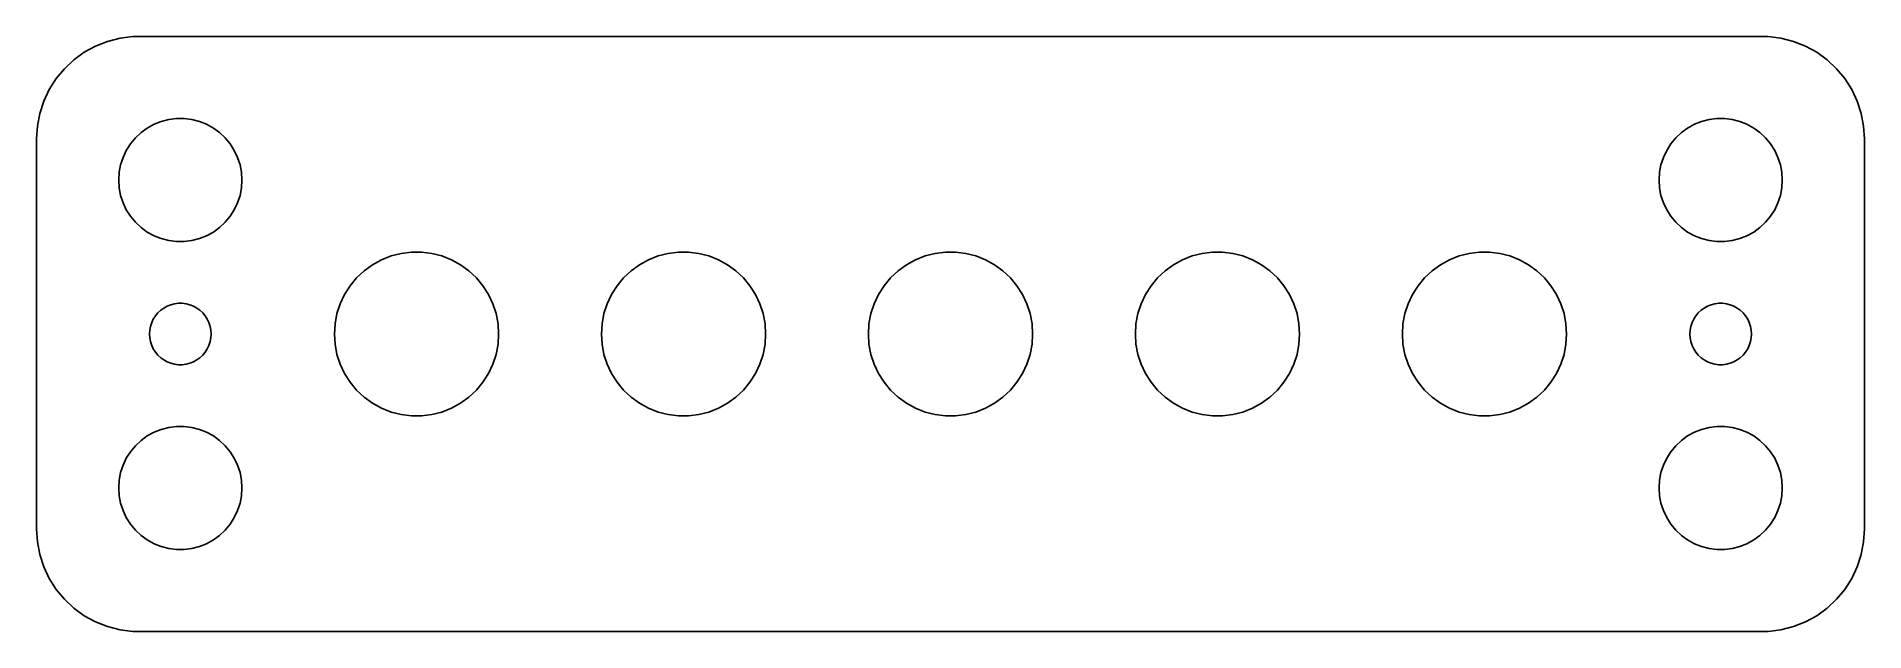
# Model space of a CAD drawing. Header units: metres. Extents: x -44.5 to 44.5, y -14.5 to 14.5.
import ezdxf

# ---------------------------------------------------------------- set-up
doc = ezdxf.new("R2010")
doc.units = ezdxf.units.M

msp = doc.modelspace()

# ---------------------------------------------------------------- linework, layer by layer
for p, q in [((-41.0451, 14.2553), (-41.6289, 14.0241)), ((-40.4369, 14.4114), (-41.0451, 14.2553)), ((-39.8139, 14.4901), (-40.4369, 14.4114)), ((39.8139, 14.4901), (-39.8139, 14.4901)), ((40.4369, 14.4114), (39.8139, 14.4901)), ((41.0451, 14.2553), (40.4369, 14.4114)), ((41.6289, 14.0241), (41.0451, 14.2553)), ((-42.6871, 13.3526), (-43.1448, 12.9227)), ((-42.1791, 13.7216), (-42.6871, 13.3526)), ((-41.6289, 14.0241), (-42.1791, 13.7216)), ((42.1791, 13.7216), (41.6289, 14.0241)), ((42.6871, 13.3526), (42.1791, 13.7216)), ((43.1448, 12.9227), (42.6871, 13.3526)), ((-43.1448, 12.9227), (-43.5451, 12.4389)), ((43.5451, 12.4389), (43.1448, 12.9227)), ((-43.8815, 11.9088), (-44.1489, 11.3406)), ((-43.5451, 12.4389), (-43.8815, 11.9088)), ((43.8815, 11.9088), (43.5451, 12.4389)), ((44.1489, 11.3406), (43.8815, 11.9088)), ((-44.3429, 10.7434), (-44.4606, 10.1267)), ((-44.1489, 11.3406), (-44.3429, 10.7434)), ((44.3429, 10.7434), (44.1489, 11.3406)), ((44.4606, 10.1267), (44.3429, 10.7434)), ((-44.4606, 10.1267), (-44.5, 9.5)), ((-39.6869, 9.55363), (-39.4123, 9.81154)), ((-39.4123, 9.81154), (-39.1075, 10.033)), ((-39.1075, 10.033), (-38.7773, 10.2145)), ((-38.7773, 10.2145), (-38.427, 10.3532)), ((-38.427, 10.3532), (-38.0621, 10.4469)), ((-38.0621, 10.4469), (-37.6884, 10.4941)), ((-37.6884, 10.4941), (-37.3116, 10.4941)), ((-37.3116, 10.4941), (-36.9379, 10.4469)), ((-36.9379, 10.4469), (-36.5729, 10.3532)), ((-36.5729, 10.3532), (-36.2227, 10.2145)), ((-36.2227, 10.2145), (-35.8925, 10.033)), ((-35.8925, 10.033), (-35.5877, 9.81154)), ((-35.5877, 9.81154), (-35.3131, 9.55363)), ((35.3131, 9.55363), (35.5877, 9.81154)), ((35.5877, 9.81154), (35.8925, 10.033)), ((35.8925, 10.033), (36.2227, 10.2145)), ((36.2227, 10.2145), (36.5729, 10.3532)), ((36.5729, 10.3532), (36.9379, 10.4469)), ((36.9379, 10.4469), (37.3116, 10.4941)), ((37.3116, 10.4941), (37.6884, 10.4941)), ((37.6884, 10.4941), (38.0621, 10.4469)), ((38.0621, 10.4469), (38.427, 10.3532)), ((38.427, 10.3532), (38.7773, 10.2145)), ((38.7773, 10.2145), (39.1075, 10.033)), ((39.1075, 10.033), (39.4123, 9.81154)), ((39.4123, 9.81154), (39.6869, 9.55363)), ((44.5, 9.5), (44.4606, 10.1267)), ((-44.5, 9.5), (-44.5, -9.5)), ((-40.2893, 8.60437), (-40.1289, 8.94525)), ((-40.1289, 8.94525), (-39.927, 9.26335)), ((-39.927, 9.26335), (-39.6869, 9.55363)), ((-35.3131, 9.55363), (-35.0729, 9.26335)), ((-35.0729, 9.26335), (-34.8711, 8.94525)), ((-34.8711, 8.94525), (-34.7107, 8.60437)), ((34.7107, 8.60437), (34.8711, 8.94525)), ((34.8711, 8.94525), (35.0729, 9.26335)), ((35.0729, 9.26335), (35.3131, 9.55363)), ((39.6869, 9.55363), (39.927, 9.26335)), ((39.927, 9.26335), (40.1289, 8.94525)), ((40.1289, 8.94525), (40.2893, 8.60437)), ((44.5, -9.5), (44.5, 9.5)), ((-40.4763, 7.87599), (-40.4057, 8.24606)), ((-40.4057, 8.24606), (-40.2893, 8.60437)), ((-34.7107, 8.60437), (-34.5942, 8.24606)), ((-34.5942, 8.24606), (-34.5237, 7.87599)), ((34.5237, 7.87599), (34.5942, 8.24606)), ((34.5942, 8.24606), (34.7107, 8.60437)), ((40.2893, 8.60437), (40.4057, 8.24606)), ((40.4057, 8.24606), (40.4763, 7.87599)), ((-40.5, 7.5), (-40.4763, 7.87599)), ((-40.4763, 7.12399), (-40.5, 7.5)), ((-40.4057, 6.75392), (-40.4763, 7.12399)), ((-34.5237, 7.12399), (-34.5942, 6.75392)), ((-34.5237, 7.87599), (-34.5, 7.5)), ((-34.5, 7.5), (-34.5237, 7.12399)), ((34.5, 7.5), (34.5237, 7.87599)), ((34.5237, 7.12399), (34.5, 7.5)), ((34.5942, 6.75392), (34.5237, 7.12399)), ((40.4763, 7.12399), (40.4057, 6.75392)), ((40.4763, 7.87599), (40.5, 7.5)), ((40.5, 7.5), (40.4763, 7.12399)), ((-40.2893, 6.39561), (-40.4057, 6.75392)), ((-40.1289, 6.05473), (-40.2893, 6.39561)), ((-34.7107, 6.39561), (-34.8711, 6.05473)), ((-34.5942, 6.75392), (-34.7107, 6.39561)), ((34.7107, 6.39561), (34.5942, 6.75392)), ((34.8711, 6.05473), (34.7107, 6.39561)), ((40.2893, 6.39561), (40.1289, 6.05473)), ((40.4057, 6.75392), (40.2893, 6.39561)), ((-39.927, 5.73663), (-40.1289, 6.05473)), ((-39.6869, 5.44635), (-39.927, 5.73663)), ((-39.4123, 5.18845), (-39.6869, 5.44635)), ((-35.3131, 5.44635), (-35.5877, 5.18845)), ((-35.0729, 5.73663), (-35.3131, 5.44635)), ((-34.8711, 6.05473), (-35.0729, 5.73663)), ((35.0729, 5.73663), (34.8711, 6.05473)), ((35.3131, 5.44635), (35.0729, 5.73663)), ((35.5877, 5.18845), (35.3131, 5.44635)), ((39.6869, 5.44635), (39.4123, 5.18845)), ((39.927, 5.73663), (39.6869, 5.44635)), ((40.1289, 6.05473), (39.927, 5.73663)), ((-39.1075, 4.96701), (-39.4123, 5.18845)), ((-38.7773, 4.78551), (-39.1075, 4.96701)), ((-38.427, 4.64682), (-38.7773, 4.78551)), ((-38.0621, 4.55313), (-38.427, 4.64682)), ((-37.6884, 4.50591), (-38.0621, 4.55313)), ((-37.3116, 4.50591), (-37.6884, 4.50591)), ((-36.9379, 4.55313), (-37.3116, 4.50591)), ((-36.5729, 4.64682), (-36.9379, 4.55313)), ((-36.2227, 4.78551), (-36.5729, 4.64682)), ((-35.8925, 4.96701), (-36.2227, 4.78551)), ((-35.5877, 5.18845), (-35.8925, 4.96701)), ((35.8925, 4.96701), (35.5877, 5.18845)), ((36.2227, 4.78551), (35.8925, 4.96701)), ((36.5729, 4.64682), (36.2227, 4.78551)), ((36.9379, 4.55313), (36.5729, 4.64682)), ((37.3116, 4.50591), (36.9379, 4.55313)), ((37.6884, 4.50591), (37.3116, 4.50591)), ((38.0621, 4.55313), (37.6884, 4.50591)), ((38.427, 4.64682), (38.0621, 4.55313)), ((38.7773, 4.78551), (38.427, 4.64682)), ((39.1075, 4.96701), (38.7773, 4.78551)), ((39.4123, 5.18845), (39.1075, 4.96701)), ((-28.1433, 3.3773), (-27.7031, 3.61929)), ((-27.7031, 3.61929), (-27.2361, 3.80421)), ((-27.2361, 3.80421), (-26.7495, 3.92914)), ((-26.7495, 3.92914), (-26.2512, 3.9921)), ((-26.2512, 3.9921), (-25.7488, 3.9921)), ((-25.7488, 3.9921), (-25.2505, 3.92914)), ((-25.2505, 3.92914), (-24.7639, 3.80421)), ((-24.7639, 3.80421), (-24.2969, 3.61929)), ((-24.2969, 3.61929), (-23.8567, 3.3773)), ((-15.1433, 3.3773), (-14.7031, 3.61929)), ((-14.7031, 3.61929), (-14.2361, 3.80421)), ((-14.2361, 3.80421), (-13.7495, 3.92914)), ((-13.7495, 3.92914), (-13.2512, 3.9921)), ((-13.2512, 3.9921), (-12.7488, 3.9921)), ((-12.7488, 3.9921), (-12.2505, 3.92914)), ((-12.2505, 3.92914), (-11.7639, 3.80421)), ((-11.7639, 3.80421), (-11.2969, 3.61929)), ((-11.2969, 3.61929), (-10.8567, 3.3773)), ((-2.1433, 3.3773), (-1.70311, 3.61929)), ((-1.70311, 3.61929), (-1.23605, 3.80421)), ((-1.23605, 3.80421), (-0.749512, 3.92914)), ((-0.749512, 3.92914), (-0.25116, 3.9921)), ((-0.25116, 3.9921), (0.25116, 3.9921)), ((0.25116, 3.9921), (0.749512, 3.92914)), ((0.749512, 3.92914), (1.23605, 3.80421)), ((1.23605, 3.80421), (1.70311, 3.61929)), ((1.70311, 3.61929), (2.1433, 3.3773)), ((10.8567, 3.3773), (11.2969, 3.61929)), ((11.2969, 3.61929), (11.7639, 3.80421)), ((11.7639, 3.80421), (12.2505, 3.92914)), ((12.2505, 3.92914), (12.7488, 3.9921)), ((12.7488, 3.9921), (13.2512, 3.9921)), ((13.2512, 3.9921), (13.7495, 3.92914)), ((13.7495, 3.92914), (14.2361, 3.80421)), ((14.2361, 3.80421), (14.7031, 3.61929)), ((14.7031, 3.61929), (15.1433, 3.3773)), ((23.8567, 3.3773), (24.2969, 3.61929)), ((24.2969, 3.61929), (24.7639, 3.80421)), ((24.7639, 3.80421), (25.2505, 3.92914)), ((25.2505, 3.92914), (25.7488, 3.9921)), ((25.7488, 3.9921), (26.2512, 3.9921)), ((26.2512, 3.9921), (26.7495, 3.92914)), ((26.7495, 3.92914), (27.2361, 3.80421)), ((27.2361, 3.80421), (27.7031, 3.61929)), ((27.7031, 3.61929), (28.1433, 3.3773)), ((-29.2361, 2.35114), (-28.9159, 2.73817)), ((-28.9159, 2.73817), (-28.5497, 3.08205)), ((-28.5497, 3.08205), (-28.1433, 3.3773)), ((-23.8567, 3.3773), (-23.4503, 3.08205)), ((-23.4503, 3.08205), (-23.0841, 2.73817)), ((-23.0841, 2.73817), (-22.7639, 2.35114)), ((-16.2361, 2.35114), (-15.9159, 2.73817)), ((-15.9159, 2.73817), (-15.5497, 3.08205)), ((-15.5497, 3.08205), (-15.1433, 3.3773)), ((-10.8567, 3.3773), (-10.4503, 3.08205)), ((-10.4503, 3.08205), (-10.0841, 2.73817)), ((-10.0841, 2.73817), (-9.76393, 2.35114)), ((-3.23605, 2.35114), (-2.91586, 2.73817)), ((-2.91586, 2.73817), (-2.54968, 3.08205)), ((-2.54968, 3.08205), (-2.1433, 3.3773)), ((2.1433, 3.3773), (2.54968, 3.08205)), ((2.54968, 3.08205), (2.91586, 2.73817)), ((2.91586, 2.73817), (3.23605, 2.35114)), ((9.76393, 2.35114), (10.0841, 2.73817)), ((10.0841, 2.73817), (10.4503, 3.08205)), ((10.4503, 3.08205), (10.8567, 3.3773)), ((15.1433, 3.3773), (15.5497, 3.08205)), ((15.5497, 3.08205), (15.9159, 2.73817)), ((15.9159, 2.73817), (16.2361, 2.35114)), ((22.7639, 2.35114), (23.0841, 2.73817)), ((23.0841, 2.73817), (23.4503, 3.08205)), ((23.4503, 3.08205), (23.8567, 3.3773)), ((28.1433, 3.3773), (28.5497, 3.08205)), ((28.5497, 3.08205), (28.9159, 2.73817)), ((28.9159, 2.73817), (29.2361, 2.35114)), ((-29.7191, 1.47249), (-29.5052, 1.927)), ((-29.5052, 1.927), (-29.2361, 2.35114)), ((-22.7639, 2.35114), (-22.4948, 1.927)), ((-22.4948, 1.927), (-22.2809, 1.47249)), ((-16.7191, 1.47249), (-16.5052, 1.927)), ((-16.5052, 1.927), (-16.2361, 2.35114)), ((-9.76393, 2.35114), (-9.49477, 1.927)), ((-9.49477, 1.927), (-9.28088, 1.47249)), ((-3.7191, 1.47249), (-3.50522, 1.927)), ((-3.50522, 1.927), (-3.23605, 2.35114)), ((3.23605, 2.35114), (3.50522, 1.927)), ((3.50522, 1.927), (3.7191, 1.47249)), ((9.28088, 1.47249), (9.49477, 1.927)), ((9.49477, 1.927), (9.76393, 2.35114)), ((16.2361, 2.35114), (16.5052, 1.927)), ((16.5052, 1.927), (16.7191, 1.47249)), ((22.2809, 1.47249), (22.4948, 1.927)), ((22.4948, 1.927), (22.7639, 2.35114)), ((29.2361, 2.35114), (29.5052, 1.927)), ((29.5052, 1.927), (29.7191, 1.47249)), ((-38.7135, 0.881668), (-38.5934, 1.02681)), ((-38.5934, 1.02681), (-38.4561, 1.15576)), ((-38.4561, 1.15576), (-38.3037, 1.26648)), ((-38.3037, 1.26648), (-38.1387, 1.35724)), ((-38.1387, 1.35724), (-37.9635, 1.42657)), ((-37.9635, 1.42657), (-37.7811, 1.47342)), ((-37.7811, 1.47342), (-37.5942, 1.49704)), ((-37.5942, 1.49704), (-37.4058, 1.49704)), ((-37.4058, 1.49704), (-37.2189, 1.47342)), ((-37.2189, 1.47342), (-37.0365, 1.42657)), ((-37.0365, 1.42657), (-36.8613, 1.35724)), ((-36.8613, 1.35724), (-36.6963, 1.26648)), ((-36.6963, 1.26648), (-36.5439, 1.15576)), ((-36.5439, 1.15576), (-36.4065, 1.02681)), ((-36.4065, 1.02681), (-36.2865, 0.881668)), ((-29.9684, 0.501328), (-29.8743, 0.994751)), ((-29.8743, 0.994751), (-29.7191, 1.47249)), ((-22.2809, 1.47249), (-22.1257, 0.994751)), ((-22.1257, 0.994751), (-22.0315, 0.501328)), ((-16.9684, 0.501328), (-16.8743, 0.994751)), ((-16.8743, 0.994751), (-16.7191, 1.47249)), ((-9.28088, 1.47249), (-9.12566, 0.994751)), ((-9.12566, 0.994751), (-9.03154, 0.501328)), ((-3.96844, 0.501328), (-3.87433, 0.994751)), ((-3.87433, 0.994751), (-3.7191, 1.47249)), ((3.7191, 1.47249), (3.87433, 0.994751)), ((3.87433, 0.994751), (3.96844, 0.501328)), ((9.03154, 0.501328), (9.12566, 0.994751)), ((9.12566, 0.994751), (9.28088, 1.47249)), ((16.7191, 1.47249), (16.8743, 0.994751)), ((16.8743, 0.994751), (16.9684, 0.501328)), ((22.0315, 0.501328), (22.1257, 0.994751)), ((22.1257, 0.994751), (22.2809, 1.47249)), ((29.7191, 1.47249), (29.8743, 0.994751)), ((29.8743, 0.994751), (29.9684, 0.501328)), ((36.2865, 0.881668), (36.4065, 1.02681)), ((36.4065, 1.02681), (36.5439, 1.15576)), ((36.5439, 1.15576), (36.6963, 1.26648)), ((36.6963, 1.26648), (36.8613, 1.35724)), ((36.8613, 1.35724), (37.0365, 1.42657)), ((37.0365, 1.42657), (37.2189, 1.47342)), ((37.2189, 1.47342), (37.4058, 1.49704)), ((37.4058, 1.49704), (37.5942, 1.49704)), ((37.5942, 1.49704), (37.7811, 1.47342)), ((37.7811, 1.47342), (37.9635, 1.42657)), ((37.9635, 1.42657), (38.1387, 1.35724)), ((38.1387, 1.35724), (38.3037, 1.26648)), ((38.3037, 1.26648), (38.4561, 1.15576)), ((38.4561, 1.15576), (38.5934, 1.02681)), ((38.5934, 1.02681), (38.7135, 0.881668)), ((-39, 0), (-38.9882, 0.187988)), ((-38.9882, -0.187988), (-39, 0)), ((-38.9882, 0.187988), (-38.9529, 0.373032)), ((-38.9529, 0.373032), (-38.8947, 0.552185)), ((-38.8947, 0.552185), (-38.8145, 0.722626)), ((-38.8145, 0.722626), (-38.7135, 0.881668)), ((-36.2865, 0.881668), (-36.1855, 0.722626)), ((-36.1855, 0.722626), (-36.1053, 0.552185)), ((-36.1053, 0.552185), (-36.0471, 0.373032)), ((-36.0471, 0.373032), (-36.0118, 0.187988)), ((-36.0118, 0.187988), (-36, 0)), ((-36, 0), (-36.0118, -0.187988)), ((-30, 0), (-29.9684, 0.501328)), ((-29.9684, -0.501328), (-30, 0)), ((-22.0315, 0.501328), (-22, 0)), ((-22, 0), (-22.0315, -0.501328)), ((-17, 0), (-16.9684, 0.501328)), ((-16.9684, -0.501328), (-17, 0)), ((-9.03154, 0.501328), (-9, 0)), ((-9, 0), (-9.03154, -0.501328)), ((-4, 0), (-3.96844, 0.501328)), ((-3.96844, -0.501328), (-4, 0)), ((3.96844, 0.501328), (4, 0)), ((4, 0), (3.96844, -0.501328)), ((9, 0), (9.03154, 0.501328)), ((9.03154, -0.501328), (9, 0)), ((16.9684, 0.501328), (17, 0)), ((17, 0), (16.9684, -0.501328)), ((22, 0), (22.0315, 0.501328)), ((22.0315, -0.501328), (22, 0)), ((29.9684, 0.501328), (30, 0)), ((30, 0), (29.9684, -0.501328)), ((36, 0), (36.0118, 0.187988)), ((36.0118, -0.187988), (36, 0)), ((36.0118, 0.187988), (36.0471, 0.373032)), ((36.0471, 0.373032), (36.1053, 0.552185)), ((36.1053, 0.552185), (36.1855, 0.722626)), ((36.1855, 0.722626), (36.2865, 0.881668)), ((38.7135, 0.881668), (38.8145, 0.722626)), ((38.8145, 0.722626), (38.8947, 0.552185)), ((38.8947, 0.552185), (38.9529, 0.373032)), ((38.9529, 0.373032), (38.9882, 0.187988)), ((38.9882, 0.187988), (39, 0)), ((39, 0), (38.9882, -0.187988)), ((-38.9529, -0.373032), (-38.9882, -0.187988)), ((-38.8947, -0.552185), (-38.9529, -0.373032)), ((-38.8145, -0.722626), (-38.8947, -0.552185)), ((-38.7135, -0.881668), (-38.8145, -0.722626)), ((-38.5934, -1.02681), (-38.7135, -0.881668)), ((-36.2865, -0.881668), (-36.4065, -1.02681)), ((-36.1855, -0.722626), (-36.2865, -0.881668)), ((-36.1053, -0.552185), (-36.1855, -0.722626)), ((-36.0471, -0.373032), (-36.1053, -0.552185)), ((-36.0118, -0.187988), (-36.0471, -0.373032)), ((-29.8743, -0.994751), (-29.9684, -0.501328)), ((-22.0315, -0.501328), (-22.1257, -0.994751)), ((-16.8743, -0.994751), (-16.9684, -0.501328)), ((-9.03154, -0.501328), (-9.12566, -0.994751)), ((-3.87433, -0.994751), (-3.96844, -0.501328)), ((3.96844, -0.501328), (3.87433, -0.994751)), ((9.12566, -0.994751), (9.03154, -0.501328)), ((16.9684, -0.501328), (16.8743, -0.994751)), ((22.1257, -0.994751), (22.0315, -0.501328)), ((29.9684, -0.501328), (29.8743, -0.994751)), ((36.0471, -0.373032), (36.0118, -0.187988)), ((36.1053, -0.552185), (36.0471, -0.373032)), ((36.1855, -0.722626), (36.1053, -0.552185)), ((36.2865, -0.881668), (36.1855, -0.722626)), ((36.4065, -1.02681), (36.2865, -0.881668)), ((38.7135, -0.881668), (38.5934, -1.02681)), ((38.8145, -0.722626), (38.7135, -0.881668)), ((38.8947, -0.552185), (38.8145, -0.722626)), ((38.9529, -0.373032), (38.8947, -0.552185)), ((38.9882, -0.187988), (38.9529, -0.373032)), ((-38.4561, -1.15576), (-38.5934, -1.02681)), ((-38.3037, -1.26648), (-38.4561, -1.15576)), ((-38.1387, -1.35724), (-38.3037, -1.26648)), ((-37.9635, -1.42657), (-38.1387, -1.35724)), ((-37.7811, -1.47342), (-37.9635, -1.42657)), ((-37.5942, -1.49704), (-37.7811, -1.47342)), ((-37.4058, -1.49704), (-37.5942, -1.49704)), ((-37.2189, -1.47342), (-37.4058, -1.49704)), ((-37.0365, -1.42657), (-37.2189, -1.47342)), ((-36.8613, -1.35724), (-37.0365, -1.42657)), ((-36.6963, -1.26648), (-36.8613, -1.35724)), ((-36.5439, -1.15576), (-36.6963, -1.26648)), ((-36.4065, -1.02681), (-36.5439, -1.15576)), ((-29.7191, -1.47249), (-29.8743, -0.994751)), ((-29.5052, -1.927), (-29.7191, -1.47249)), ((-22.2809, -1.47249), (-22.4948, -1.927)), ((-22.1257, -0.994751), (-22.2809, -1.47249)), ((-16.7191, -1.47249), (-16.8743, -0.994751)), ((-16.5052, -1.927), (-16.7191, -1.47249)), ((-9.28088, -1.47249), (-9.49477, -1.927)), ((-9.12566, -0.994751), (-9.28088, -1.47249)), ((-3.7191, -1.47249), (-3.87433, -0.994751)), ((-3.50522, -1.927), (-3.7191, -1.47249)), ((3.7191, -1.47249), (3.50522, -1.927)), ((3.87433, -0.994751), (3.7191, -1.47249)), ((9.28088, -1.47249), (9.12566, -0.994751)), ((9.49477, -1.927), (9.28088, -1.47249)), ((16.7191, -1.47249), (16.5052, -1.927)), ((16.8743, -0.994751), (16.7191, -1.47249)), ((22.2809, -1.47249), (22.1257, -0.994751)), ((22.4948, -1.927), (22.2809, -1.47249)), ((29.7191, -1.47249), (29.5052, -1.927)), ((29.8743, -0.994751), (29.7191, -1.47249)), ((36.5439, -1.15576), (36.4065, -1.02681)), ((36.6963, -1.26648), (36.5439, -1.15576)), ((36.8613, -1.35724), (36.6963, -1.26648)), ((37.0365, -1.42657), (36.8613, -1.35724)), ((37.2189, -1.47342), (37.0365, -1.42657)), ((37.4058, -1.49704), (37.2189, -1.47342)), ((37.5942, -1.49704), (37.4058, -1.49704)), ((37.7811, -1.47342), (37.5942, -1.49704)), ((37.9635, -1.42657), (37.7811, -1.47342)), ((38.1387, -1.35724), (37.9635, -1.42657)), ((38.3037, -1.26648), (38.1387, -1.35724)), ((38.4561, -1.15576), (38.3037, -1.26648)), ((38.5934, -1.02681), (38.4561, -1.15576)), ((-29.2361, -2.35114), (-29.5052, -1.927)), ((-28.9159, -2.73817), (-29.2361, -2.35114)), ((-22.7639, -2.35114), (-23.0841, -2.73817)), ((-22.4948, -1.927), (-22.7639, -2.35114)), ((-16.2361, -2.35114), (-16.5052, -1.927)), ((-15.9159, -2.73817), (-16.2361, -2.35114)), ((-9.76393, -2.35114), (-10.0841, -2.73817)), ((-9.49477, -1.927), (-9.76393, -2.35114)), ((-3.23605, -2.35114), (-3.50522, -1.927)), ((-2.91586, -2.73817), (-3.23605, -2.35114)), ((3.23605, -2.35114), (2.91586, -2.73817)), ((3.50522, -1.927), (3.23605, -2.35114)), ((9.76393, -2.35114), (9.49477, -1.927)), ((10.0841, -2.73817), (9.76393, -2.35114)), ((16.2361, -2.35114), (15.9159, -2.73817)), ((16.5052, -1.927), (16.2361, -2.35114)), ((22.7639, -2.35114), (22.4948, -1.927)), ((23.0841, -2.73817), (22.7639, -2.35114)), ((29.2361, -2.35114), (28.9159, -2.73817)), ((29.5052, -1.927), (29.2361, -2.35114)), ((-28.5497, -3.08205), (-28.9159, -2.73817)), ((-28.1433, -3.3773), (-28.5497, -3.08205)), ((-27.7031, -3.61929), (-28.1433, -3.3773)), ((-23.8567, -3.3773), (-24.2969, -3.61929)), ((-23.4503, -3.08205), (-23.8567, -3.3773)), ((-23.0841, -2.73817), (-23.4503, -3.08205)), ((-15.5497, -3.08205), (-15.9159, -2.73817)), ((-15.1433, -3.3773), (-15.5497, -3.08205)), ((-14.7031, -3.61929), (-15.1433, -3.3773)), ((-10.8567, -3.3773), (-11.2969, -3.61929)), ((-10.4503, -3.08205), (-10.8567, -3.3773)), ((-10.0841, -2.73817), (-10.4503, -3.08205)), ((-2.54968, -3.08205), (-2.91586, -2.73817)), ((-2.1433, -3.3773), (-2.54968, -3.08205)), ((-1.70311, -3.61929), (-2.1433, -3.3773)), ((2.1433, -3.3773), (1.70311, -3.61929)), ((2.54968, -3.08205), (2.1433, -3.3773)), ((2.91586, -2.73817), (2.54968, -3.08205)), ((10.4503, -3.08205), (10.0841, -2.73817)), ((10.8567, -3.3773), (10.4503, -3.08205)), ((11.2969, -3.61929), (10.8567, -3.3773)), ((15.1433, -3.3773), (14.7031, -3.61929)), ((15.5497, -3.08205), (15.1433, -3.3773)), ((15.9159, -2.73817), (15.5497, -3.08205)), ((23.4503, -3.08205), (23.0841, -2.73817)), ((23.8567, -3.3773), (23.4503, -3.08205)), ((24.2969, -3.61929), (23.8567, -3.3773)), ((28.1433, -3.3773), (27.7031, -3.61929)), ((28.5497, -3.08205), (28.1433, -3.3773)), ((28.9159, -2.73817), (28.5497, -3.08205)), ((-27.2361, -3.80421), (-27.7031, -3.61929)), ((-26.7495, -3.92914), (-27.2361, -3.80421)), ((-26.2512, -3.9921), (-26.7495, -3.92914)), ((-25.7488, -3.9921), (-26.2512, -3.9921)), ((-25.2505, -3.92914), (-25.7488, -3.9921)), ((-24.7639, -3.80421), (-25.2505, -3.92914)), ((-24.2969, -3.61929), (-24.7639, -3.80421)), ((-14.2361, -3.80421), (-14.7031, -3.61929)), ((-13.7495, -3.92914), (-14.2361, -3.80421)), ((-13.2512, -3.9921), (-13.7495, -3.92914)), ((-12.7488, -3.9921), (-13.2512, -3.9921)), ((-12.2505, -3.92914), (-12.7488, -3.9921)), ((-11.7639, -3.80421), (-12.2505, -3.92914)), ((-11.2969, -3.61929), (-11.7639, -3.80421)), ((-1.23605, -3.80421), (-1.70311, -3.61929)), ((-0.749512, -3.92914), (-1.23605, -3.80421)), ((-0.25116, -3.9921), (-0.749512, -3.92914)), ((0.25116, -3.9921), (-0.25116, -3.9921)), ((0.749512, -3.92914), (0.25116, -3.9921)), ((1.23605, -3.80421), (0.749512, -3.92914)), ((1.70311, -3.61929), (1.23605, -3.80421)), ((11.7639, -3.80421), (11.2969, -3.61929)), ((12.2505, -3.92914), (11.7639, -3.80421)), ((12.7488, -3.9921), (12.2505, -3.92914)), ((13.2512, -3.9921), (12.7488, -3.9921)), ((13.7495, -3.92914), (13.2512, -3.9921)), ((14.2361, -3.80421), (13.7495, -3.92914)), ((14.7031, -3.61929), (14.2361, -3.80421)), ((24.7639, -3.80421), (24.2969, -3.61929)), ((25.2505, -3.92914), (24.7639, -3.80421)), ((25.7488, -3.9921), (25.2505, -3.92914)), ((26.2512, -3.9921), (25.7488, -3.9921)), ((26.7495, -3.92914), (26.2512, -3.9921)), ((27.2361, -3.80421), (26.7495, -3.92914)), ((27.7031, -3.61929), (27.2361, -3.80421)), ((-39.6869, -5.44635), (-39.4123, -5.18845)), ((-39.4123, -5.18845), (-39.1075, -4.96701)), ((-39.1075, -4.96701), (-38.7773, -4.78551)), ((-38.7773, -4.78551), (-38.427, -4.64682)), ((-38.427, -4.64682), (-38.0621, -4.55313)), ((-38.0621, -4.55313), (-37.6884, -4.50591)), ((-37.6884, -4.50591), (-37.3116, -4.50591)), ((-37.3116, -4.50591), (-36.9379, -4.55313)), ((-36.9379, -4.55313), (-36.5729, -4.64682)), ((-36.5729, -4.64682), (-36.2227, -4.78551)), ((-36.2227, -4.78551), (-35.8925, -4.96701)), ((-35.8925, -4.96701), (-35.5877, -5.18845)), ((-35.5877, -5.18845), (-35.3131, -5.44635)), ((35.3131, -5.44635), (35.5877, -5.18845)), ((35.5877, -5.18845), (35.8925, -4.96701)), ((35.8925, -4.96701), (36.2227, -4.78551)), ((36.2227, -4.78551), (36.5729, -4.64682)), ((36.5729, -4.64682), (36.9379, -4.55313)), ((36.9379, -4.55313), (37.3116, -4.50591)), ((37.3116, -4.50591), (37.6884, -4.50591)), ((37.6884, -4.50591), (38.0621, -4.55313)), ((38.0621, -4.55313), (38.427, -4.64682)), ((38.427, -4.64682), (38.7773, -4.78551)), ((38.7773, -4.78551), (39.1075, -4.96701)), ((39.1075, -4.96701), (39.4123, -5.18845)), ((39.4123, -5.18845), (39.6869, -5.44635)), ((-40.2893, -6.39561), (-40.1289, -6.05473)), ((-40.1289, -6.05473), (-39.927, -5.73663)), ((-39.927, -5.73663), (-39.6869, -5.44635)), ((-35.3131, -5.44635), (-35.0729, -5.73663)), ((-35.0729, -5.73663), (-34.8711, -6.05473)), ((-34.8711, -6.05473), (-34.7107, -6.39561)), ((34.7107, -6.39561), (34.8711, -6.05473)), ((34.8711, -6.05473), (35.0729, -5.73663)), ((35.0729, -5.73663), (35.3131, -5.44635)), ((39.6869, -5.44635), (39.927, -5.73663)), ((39.927, -5.73663), (40.1289, -6.05473)), ((40.1289, -6.05473), (40.2893, -6.39561)), ((-40.4763, -7.12399), (-40.4057, -6.75392)), ((-40.4057, -6.75392), (-40.2893, -6.39561)), ((-34.7107, -6.39561), (-34.5942, -6.75392)), ((-34.5942, -6.75392), (-34.5237, -7.12399)), ((34.5237, -7.12399), (34.5942, -6.75392)), ((34.5942, -6.75392), (34.7107, -6.39561)), ((40.2893, -6.39561), (40.4057, -6.75392)), ((40.4057, -6.75392), (40.4763, -7.12399)), ((-40.5, -7.5), (-40.4763, -7.12399)), ((-40.4763, -7.87599), (-40.5, -7.5)), ((-40.4057, -8.24606), (-40.4763, -7.87599)), ((-34.5237, -7.87599), (-34.5942, -8.24606)), ((-34.5237, -7.12399), (-34.5, -7.5)), ((-34.5, -7.5), (-34.5237, -7.87599)), ((34.5, -7.5), (34.5237, -7.12399)), ((34.5237, -7.87599), (34.5, -7.5)), ((34.5942, -8.24606), (34.5237, -7.87599)), ((40.4763, -7.87599), (40.4057, -8.24606)), ((40.4763, -7.12399), (40.5, -7.5)), ((40.5, -7.5), (40.4763, -7.87599)), ((-40.2893, -8.60437), (-40.4057, -8.24606)), ((-40.1289, -8.94525), (-40.2893, -8.60437)), ((-34.7107, -8.60437), (-34.8711, -8.94525)), ((-34.5942, -8.24606), (-34.7107, -8.60437)), ((34.7107, -8.60437), (34.5942, -8.24606)), ((34.8711, -8.94525), (34.7107, -8.60437)), ((40.2893, -8.60437), (40.1289, -8.94525)), ((40.4057, -8.24606), (40.2893, -8.60437)), ((-44.5, -9.5), (-44.4606, -10.1267)), ((-39.927, -9.26335), (-40.1289, -8.94525)), ((-39.6869, -9.55363), (-39.927, -9.26335)), ((-39.4123, -9.81154), (-39.6869, -9.55363)), ((-35.3131, -9.55363), (-35.5877, -9.81154)), ((-35.0729, -9.26335), (-35.3131, -9.55363)), ((-34.8711, -8.94525), (-35.0729, -9.26335)), ((35.0729, -9.26335), (34.8711, -8.94525)), ((35.3131, -9.55363), (35.0729, -9.26335)), ((35.5877, -9.81154), (35.3131, -9.55363)), ((39.6869, -9.55363), (39.4123, -9.81154)), ((39.927, -9.26335), (39.6869, -9.55363)), ((40.1289, -8.94525), (39.927, -9.26335)), ((44.4606, -10.1267), (44.5, -9.5)), ((-44.4606, -10.1267), (-44.3429, -10.7434)), ((-39.1075, -10.033), (-39.4123, -9.81154)), ((-38.7773, -10.2145), (-39.1075, -10.033)), ((-38.427, -10.3532), (-38.7773, -10.2145)), ((-38.0621, -10.4469), (-38.427, -10.3532)), ((-37.6884, -10.4941), (-38.0621, -10.4469)), ((-37.3116, -10.4941), (-37.6884, -10.4941)), ((-36.9379, -10.4469), (-37.3116, -10.4941)), ((-36.5729, -10.3532), (-36.9379, -10.4469)), ((-36.2227, -10.2145), (-36.5729, -10.3532)), ((-35.8925, -10.033), (-36.2227, -10.2145)), ((-35.5877, -9.81154), (-35.8925, -10.033)), ((35.8925, -10.033), (35.5877, -9.81154)), ((36.2227, -10.2145), (35.8925, -10.033)), ((36.5729, -10.3532), (36.2227, -10.2145)), ((36.9379, -10.4469), (36.5729, -10.3532)), ((37.3116, -10.4941), (36.9379, -10.4469)), ((37.6884, -10.4941), (37.3116, -10.4941)), ((38.0621, -10.4469), (37.6884, -10.4941)), ((38.427, -10.3532), (38.0621, -10.4469)), ((38.7773, -10.2145), (38.427, -10.3532)), ((39.1075, -10.033), (38.7773, -10.2145)), ((39.4123, -9.81154), (39.1075, -10.033)), ((44.3429, -10.7434), (44.4606, -10.1267)), ((-44.3429, -10.7434), (-44.1489, -11.3406)), ((-44.1489, -11.3406), (-43.8815, -11.9088)), ((43.8815, -11.9088), (44.1489, -11.3406)), ((44.1489, -11.3406), (44.3429, -10.7434)), ((-43.8815, -11.9088), (-43.5451, -12.4389)), ((-43.5451, -12.4389), (-43.1448, -12.9227)), ((43.1448, -12.9227), (43.5451, -12.4389)), ((43.5451, -12.4389), (43.8815, -11.9088)), ((-43.1448, -12.9227), (-42.6871, -13.3526)), ((42.6871, -13.3526), (43.1448, -12.9227)), ((-42.6871, -13.3526), (-42.1791, -13.7216)), ((-42.1791, -13.7216), (-41.6289, -14.0241)), ((-41.6289, -14.0241), (-41.0451, -14.2553)), ((41.0451, -14.2553), (41.6289, -14.0241)), ((41.6289, -14.0241), (42.1791, -13.7216)), ((42.1791, -13.7216), (42.6871, -13.3526)), ((-41.0451, -14.2553), (-40.4369, -14.4114)), ((-40.4369, -14.4114), (-39.8139, -14.4901)), ((-39.8139, -14.4901), (39.8139, -14.4901)), ((39.8139, -14.4901), (40.4369, -14.4114)), ((40.4369, -14.4114), (41.0451, -14.2553))]:
    msp.add_line(p, q)

doc.saveas('drawing.dxf')
